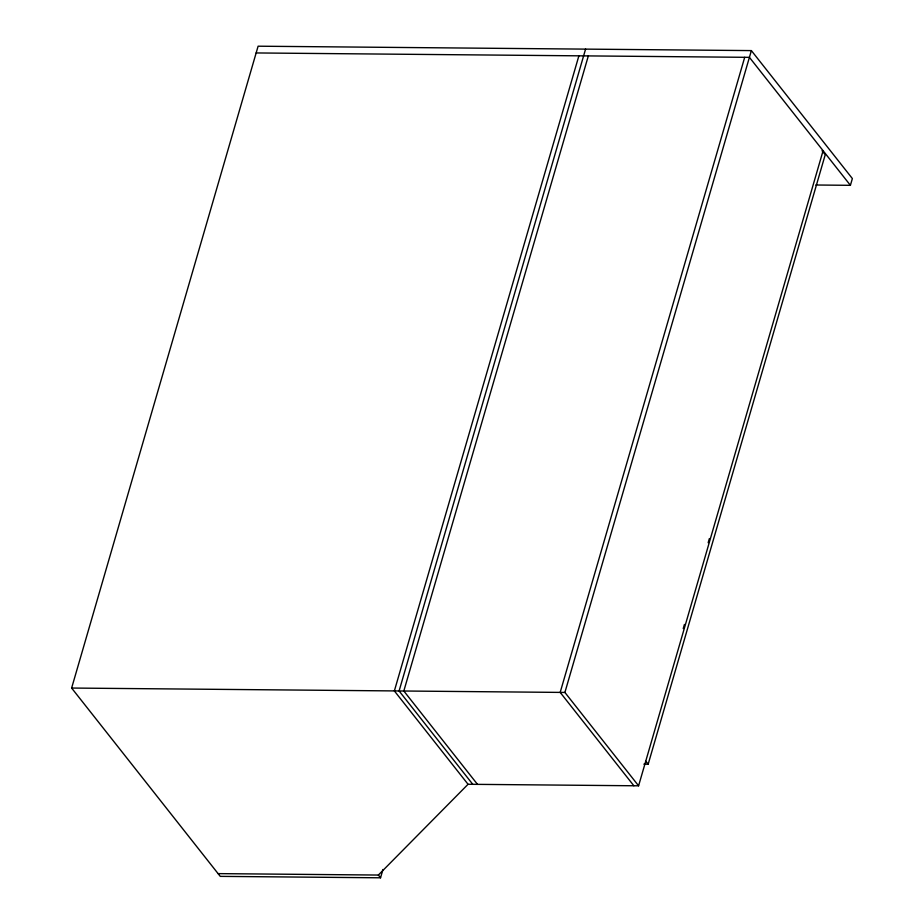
<?xml version="1.0" encoding="UTF-8"?>
<svg xmlns="http://www.w3.org/2000/svg" width="924" height="924" viewBox="0 0 924 924"><rect width="100%" height="100%" fill="white"/><g stroke="black" fill="none" stroke-linecap="round" stroke-linejoin="round"><path stroke-width="1.39" d="M382.952 869.496L380.538 877.8L220.258 876.368L71.633 688.045L258.108 46.2L751.374 50.601L852.367 178.563L850.403 185.32L815.8 185.008M578.886 55.833L394.375 690.921L468.052 784.28L638.588 785.804L823.099 150.704M585.573 49.122L399.099 690.967L472.776 784.326M588.334 55.914L403.823 691.002L477.5 784.361M744.698 57.311L560.187 692.399L633.864 785.758M638.588 785.804L564.899 692.446L751.374 50.601M683.229 628.586L684.43 624.428M708.177 542.7L709.378 538.542M643.855 764.16L648.174 764.194L825.236 154.724L822.06 150.704M218.087 873.619L378.366 875.051L468.052 784.28M256.144 52.945L749.41 57.346L850.403 185.32M71.633 688.045L564.899 692.446M645.784 761.18L648.174 764.194M378.366 875.051L380.538 877.8"/></g></svg>
